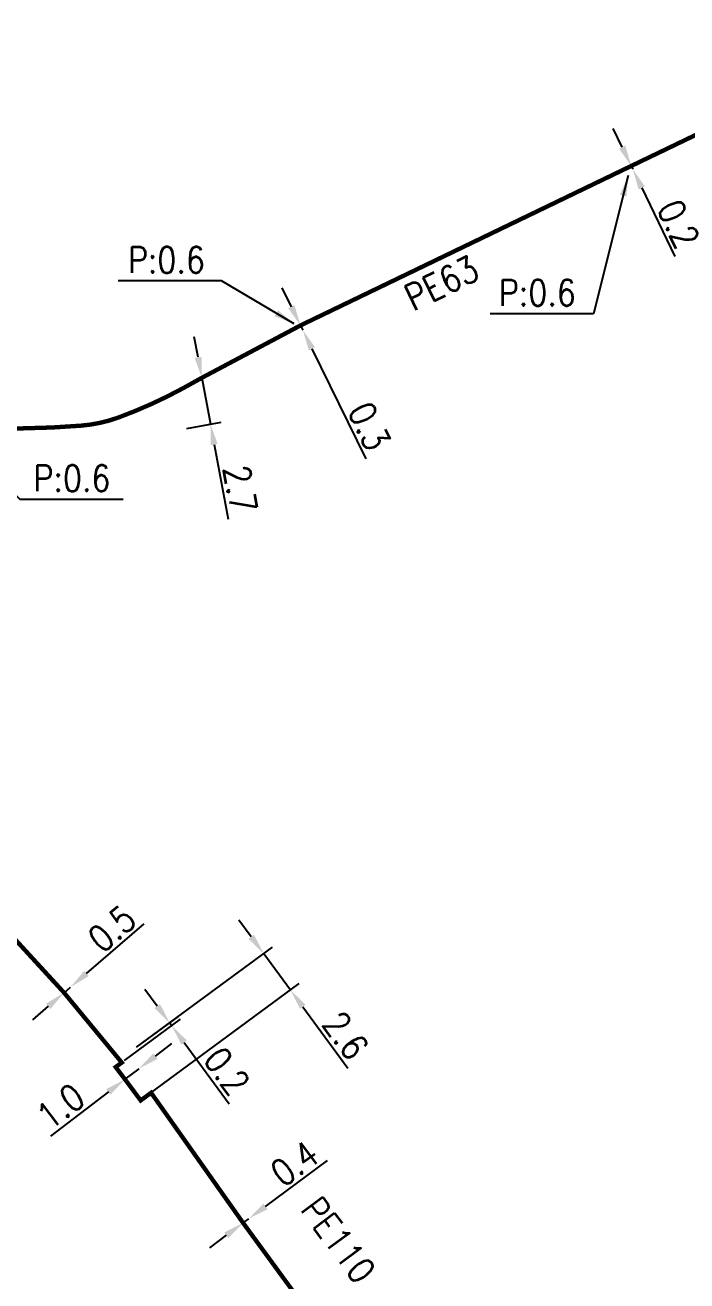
# Model space of a CAD drawing. Header units: millimetres. Extents: x 107999 to 109004, y 120010 to 121005.
# Drawn here: x 108122.5 to 108160.6, y 120840.6 to 120912.8 of the extents above; entities that cross this region are included whole.
import ezdxf

# ---------------------------------------------------------------- set-up
doc = ezdxf.new("R2010")
doc.units = ezdxf.units.MM
doc.header["$PDMODE"] = 34
doc.linetypes.add('L_25_PE', pattern=[2000, 1000, 1000])
doc.layers.get('Defpoints').update_dxf_attribs({"linetype": 'CONTINUOUS'})
doc.layers.add('L_150', color=1, linetype='CONTINUOUS')
doc.styles.get("Standard").update_dxf_attribs({"font": 'romans.shx', "width": 0.85})
doc.dimstyles.get("Standard").update_dxf_attribs({"dimtxt": 1.5, "dimasz": 1.2, "dimexe": 0.625, "dimexo": 0.625, "dimgap": 0.25, "dimtad": 1, "dimdec": 1, "dimzin": 0, "dimdsep": 46, "dimtxsty": 'Standard', "dimcen": -0.5, "dimadec": 0, "dimazin": 0, "dimtfac": 1, "dimtdec": 1, "dimtmove": 0, "dimatfit": 3, "dimfxl": 0, "dimtolj": 1, "dimtzin": 0, "dimarcsym": 0})

# ---------------------------------------------------------------- blocks, each defined once
blk = doc.blocks.new('*D128')
at = {"layer": 'Defpoints', "color": 0, "linetype": 'Continuous', "transparency": 16777216}
for p in [(108124.746, 120857.175), (108125.125, 120857.5), (108125.125, 120857.5)]:
    blk.add_point(p, dxfattribs=at)
at = {"layer": 'L_150', "color": 0, "linetype": 'Continuous', "lineweight": -2, "transparency": 16777216}
for p, q in [((108126.036, 120858.281), (108129.355, 120861.127)), ((108124.746, 120857.175), (108125.125, 120857.5)), ((108123.835, 120856.394), (108122.924, 120855.612))]:
    blk.add_line(p, q, dxfattribs=at)
at = {"layer": 'L_150', "color": 0, "linetype": 'Continuous', "transparency": 16777216}
for points in [[(108125.906, 120858.433), (108126.166, 120858.129), (108125.125, 120857.5)], [(108123.705, 120856.545), (108123.965, 120856.242), (108124.746, 120857.175)]]:
    blk.add_solid(points, dxfattribs=at)
at = {"layer": 'L_150', "color": 0, "linetype": 'Continuous', "transparency": 16777216, "insert": (108127.5, 120860.854), "char_height": 1.5, "attachment_point": 5, "rotation": 40.61017}
blk.add_mtext('\\A1;0.5', dxfattribs=at)
blk = doc.blocks.new('*D129')
at = {"layer": 'Defpoints', "color": 0, "linetype": 'Continuous', "transparency": 16777216}
for p in [(108135.367, 120844.174), (108135.367, 120844.174), (108135.045, 120843.936)]:
    blk.add_point(p, dxfattribs=at)
at = {"layer": 'L_150', "color": 0, "linetype": 'Continuous', "lineweight": -2, "transparency": 16777216}
for p, q in [((108136.332, 120844.886), (108139.9, 120847.516)), ((108135.045, 120843.936), (108135.367, 120844.174)), ((108134.079, 120843.224), (108133.113, 120842.512))]:
    blk.add_line(p, q, dxfattribs=at)
at = {"layer": 'L_150', "color": 0, "linetype": 'Continuous', "transparency": 16777216}
for points in [[(108136.214, 120845.047), (108136.451, 120844.725), (108135.367, 120844.174)], [(108133.96, 120843.385), (108134.197, 120843.063), (108135.045, 120843.936)]]:
    blk.add_solid(points, dxfattribs=at)
at = {"layer": 'L_150', "color": 0, "linetype": 'Continuous', "transparency": 16777216, "insert": (108138.006, 120847.362), "char_height": 1.5, "attachment_point": 5, "rotation": 36.3975}
blk.add_mtext('\\A1;0.4', dxfattribs=at)
blk = doc.blocks.new('*D191')
at = {"layer": 'Defpoints', "color": 0, "linetype": 'Continuous', "transparency": 16777216}
for p in [(108157.374, 120904.718), (108157.374, 120904.718), (108157.46, 120904.539)]:
    blk.add_point(p, dxfattribs=at)
at = {"layer": 'L_150', "color": 0, "linetype": 'Continuous', "lineweight": -2, "transparency": 16777216}
for p, q in [((108156.853, 120905.799), (108156.333, 120906.88)), ((108157.374, 120904.718), (108157.46, 120904.539)), ((108157.98, 120903.458), (108159.876, 120899.518))]:
    blk.add_line(p, q, dxfattribs=at)
at = {"layer": 'L_150', "color": 0, "linetype": 'Continuous', "transparency": 16777216}
for points in [[(108157.033, 120905.886), (108156.673, 120905.712), (108157.374, 120904.718)], [(108158.16, 120903.544), (108157.8, 120903.371), (108157.46, 120904.539)]]:
    blk.add_solid(points, dxfattribs=at)
at = {"layer": 'L_150', "color": 0, "linetype": 'Continuous', "transparency": 16777216, "insert": (108160.089, 120901.381), "char_height": 1.5, "attachment_point": 5, "rotation": 295.69817}
blk.add_mtext('\\A1;0.2', dxfattribs=at)
blk = doc.blocks.new('*D192')
at = {"layer": 'Defpoints', "color": 0, "linetype": 'Continuous', "transparency": 16777216}
for p in [(108138.349, 120895.549), (108138.349, 120895.549), (108138.481, 120895.281)]:
    blk.add_point(p, dxfattribs=at)
at = {"layer": 'L_150', "color": 0, "linetype": 'Continuous', "lineweight": -2, "transparency": 16777216}
for p, q in [((108137.822, 120896.627), (108137.295, 120897.705)), ((108138.349, 120895.549), (108138.481, 120895.281)), ((108139.008, 120894.203), (108142.099, 120887.883))]:
    blk.add_line(p, q, dxfattribs=at)
at = {"layer": 'L_150', "color": 0, "linetype": 'Continuous', "transparency": 16777216}
for points in [[(108138.002, 120896.715), (108137.642, 120896.539), (108138.349, 120895.549)], [(108139.188, 120894.291), (108138.828, 120894.115), (108138.481, 120895.281)]]:
    blk.add_solid(points, dxfattribs=at)
at = {"layer": 'L_150', "color": 0, "linetype": 'Continuous', "transparency": 16777216, "insert": (108142.301, 120889.747), "char_height": 1.5, "attachment_point": 5, "rotation": 296.06742}
blk.add_mtext('\\A1;0.3', dxfattribs=at)
blk = doc.blocks.new('*D193')
at = {"layer": 'Defpoints', "color": 0, "linetype": 'Continuous', "transparency": 16777216}
for p in [(108132.673, 120892.537), (108132.673, 120892.537), (108131.202, 120889.516)]:
    blk.add_point(p, dxfattribs=at)
at = {"layer": 'L_150', "color": 0, "linetype": 'Continuous', "lineweight": -2, "transparency": 16777216}
for p, q in [((108132.454, 120893.717), (108132.236, 120894.897)), ((108132.673, 120892.537), (108133.166, 120889.879)), ((108131.817, 120889.629), (108133.78, 120889.993)), ((108133.384, 120888.7), (108134.181, 120884.401))]:
    blk.add_line(p, q, dxfattribs=at)
at = {"layer": 'L_150', "color": 0, "linetype": 'Continuous', "transparency": 16777216}
for points in [[(108132.651, 120893.753), (108132.258, 120893.681), (108132.673, 120892.537)], [(108133.581, 120888.736), (108133.188, 120888.663), (108133.166, 120889.879)]]:
    blk.add_solid(points, dxfattribs=at)
at = {"layer": 'L_150', "color": 0, "linetype": 'Continuous', "transparency": 16777216, "insert": (108134.875, 120886.143), "char_height": 1.5, "attachment_point": 5, "rotation": 280.50113}
blk.add_mtext('\\A1;2.7', dxfattribs=at)
blk = doc.blocks.new('*D734')
at = {"layer": 'Defpoints', "color": 0, "linetype": 'Continuous', "transparency": 16777216}
for p in [(108130.822, 120855.435), (108128.416, 120853.662), (108127.714, 120852.899)]:
    blk.add_point(p, dxfattribs=at)
at = {"layer": 'L_150', "color": 0, "linetype": 'Continuous', "lineweight": -2, "transparency": 16777216}
for p, q in [((108130.11, 120856.401), (108129.398, 120857.367)), ((108128.217, 120853.269), (108131.442, 120855.647)), ((108128.919, 120854.033), (108131.325, 120855.806)), ((108130.822, 120855.435), (108130.939, 120855.276)), ((108131.651, 120854.31), (108134.247, 120850.79))]:
    blk.add_line(p, q, dxfattribs=at)
at = {"layer": 'L_150', "color": 0, "linetype": 'Continuous', "transparency": 16777216}
for points in [[(108130.271, 120856.52), (108129.949, 120856.283), (108130.822, 120855.435)], [(108131.812, 120854.429), (108131.49, 120854.192), (108130.939, 120855.276)]]:
    blk.add_solid(points, dxfattribs=at)
at = {"layer": 'L_150', "color": 0, "linetype": 'Continuous', "transparency": 16777216, "insert": (108134.111, 120852.66), "char_height": 1.5, "attachment_point": 5, "rotation": 306.3975}
blk.add_mtext('\\A1;0.2', dxfattribs=at)
blk = doc.blocks.new('*D735')
at = {"layer": 'Defpoints', "color": 0, "linetype": 'Continuous', "transparency": 16777216}
for p in [(108129.045, 120852.801), (108129.045, 120852.801), (108128.249, 120852.196)]:
    blk.add_point(p, dxfattribs=at)
at = {"layer": 'L_150', "color": 0, "linetype": 'Continuous', "lineweight": -2, "transparency": 16777216}
for p, q in [((108130, 120853.528), (108130.955, 120854.254)), ((108129.045, 120852.801), (108128.249, 120852.196)), ((108127.294, 120851.469), (108123.96, 120848.933))]:
    blk.add_line(p, q, dxfattribs=at)
at = {"layer": 'L_150', "color": 0, "linetype": 'Continuous', "transparency": 16777216}
for points in [[(108129.879, 120853.687), (108130.121, 120853.368), (108129.045, 120852.801)], [(108127.173, 120851.628), (108127.415, 120851.31), (108128.249, 120852.196)]]:
    blk.add_solid(points, dxfattribs=at)
at = {"layer": 'L_150', "color": 0, "linetype": 'Continuous', "transparency": 16777216, "insert": (108124.544, 120850.633), "char_height": 1.5, "attachment_point": 5, "rotation": 37.26251}
blk.add_mtext('\\A1;1.0', dxfattribs=at)
blk = doc.blocks.new('*D736')
at = {"layer": 'Defpoints', "color": 0, "linetype": 'Continuous', "transparency": 16777216}
for p in [(108136.229, 120859.422), (108128.416, 120853.662), (108129.153, 120850.979)]:
    blk.add_point(p, dxfattribs=at)
at = {"layer": 'L_150', "color": 0, "linetype": 'Continuous', "lineweight": -2, "transparency": 16777216}
for p, q in [((108135.517, 120860.388), (108134.805, 120861.354)), ((108128.919, 120854.033), (108136.732, 120859.793)), ((108136.229, 120859.422), (108137.77, 120857.331)), ((108129.656, 120851.35), (108138.274, 120857.702)), ((108138.483, 120856.365), (108141.078, 120852.844))]:
    blk.add_line(p, q, dxfattribs=at)
at = {"layer": 'L_150', "color": 0, "linetype": 'Continuous', "transparency": 16777216}
for points in [[(108135.678, 120860.506), (108135.356, 120860.269), (108136.229, 120859.422)], [(108138.644, 120856.484), (108138.322, 120856.247), (108137.77, 120857.331)]]:
    blk.add_solid(points, dxfattribs=at)
at = {"layer": 'L_150', "color": 0, "linetype": 'Continuous', "transparency": 16777216, "insert": (108140.942, 120854.714), "char_height": 1.5, "attachment_point": 5, "rotation": 306.3975}
blk.add_mtext('\\A1;2.6', dxfattribs=at)

msp = doc.modelspace()

# ---------------------------------------------------------------- linework, layer by layer
at = {"layer": 'L_150', "linetype": 'L_25_PE', "const_width": 0.25, "flags": 128}
msp.add_lwpolyline([(108108.348, 120887.41), (108108.962, 120888.394), (108111.24, 120889.398), (108111.24, 120889.398), (108112.723, 120889.595), (108112.723, 120889.595), (108118.167, 120889.545), (108118.167, 120889.545), (108122.335, 120889.629), (108124.066, 120889.679), (108125.736, 120889.785), (108126.284, 120889.849), (108126.826, 120889.949), (108127.359, 120890.085), (108127.884, 120890.257), (108128.836, 120890.627), (108129.774, 120891.031), (108130.698, 120891.471), (108131.606, 120891.944), (108132.673, 120892.537), (108138.349, 120895.549), (108157.373, 120904.719), (108157.373, 120904.719), (108164.351, 120908.077), (108165.179, 120908.355), (108176.009, 120911.957), (108178.291, 120912.694)], dxfattribs=at)
at = {"layer": 'L_150', "linetype": 'L_25_PE', "flags": 128}
msp.add_lwpolyline([(108146.897, 120828.6, 0.25, 0.25, 0), (108141.249, 120835.454, 0.25, 0.25, 0), (108135.045, 120843.936, 0.25, 0.25, 0), (108129.754, 120851.418, 0.25, 0.25, 0), (108129.153, 120850.979, 0.25, 0.25, 0), (108128.249, 120852.196, 0.25, 0.25, 0), (108127.714, 120852.899, 0.25, 0.25, 0), (108128.067, 120853.156, 0.25, 0.25, 0), (108124.746, 120857.175, 0.25, 0.25, 0), (108114.349, 120868.495, 0.25, 0.25, 0), (108109.63, 120873.365, 0, 0, 0)], format="xyseb", dxfattribs=at)

# ---------------------------------------------------------------- texts
at = {"layer": 'L_150', "linetype": 'Continuous', "width": 0.85}
msp.add_text('PE110', height=1.5, rotation=306.61128, dxfattribs=at).set_placement((108138.294, 120844.695))
at = {"layer": 'L_150', "linetype": 'Continuous', "char_height": 1.5}
for insert, attachment_point in [((108132.847, 120898.564), 9), ((108154.185, 120896.677), 9), ((108122.988, 120886.008), 7)]:
    msp.add_mtext('\\A1;P:0.6', dxfattribs=dict(at, insert=insert, attachment_point=attachment_point))
at = {"layer": 'L_150', "linetype": 'Continuous', "insert": (108144.832, 120896.356), "char_height": 1.5, "attachment_point": 7, "rotation": 26.0976}
msp.add_mtext('PE63', dxfattribs=at)

# ---------------------------------------------------------------- dimensions: what is measured, and where the dimension line sits
at = {"layer": 'L_150', "linetype": 'Continuous'}
for base, p1, p2, angle, picture, middle in [((108157.374, 120904.718), (108157.46, 120904.539), (108157.374, 120904.718), 115.69817, '*D191', (108159.188, 120900.947)), ((108138.349, 120895.549), (108138.481, 120895.281), (108138.349, 120895.549), 116.06742, '*D192', (108141.403, 120889.308)), ((108132.673, 120892.537), (108131.202, 120889.516), (108132.673, 120892.537), 100.50113, '*D193', (108133.892, 120885.96)), ((108125.125, 120857.5), (108124.746, 120857.175), (108125.125, 120857.5), 220.61017, '*D128', (108128.151, 120860.094)), ((108136.229, 120859.422), (108129.153, 120850.979), (108128.416, 120853.662), 306.3975, '*D736', (108140.137, 120854.121)), ((108130.822, 120855.435), (108127.714, 120852.899), (108128.416, 120853.662), 306.3975, '*D734', (108133.306, 120852.066)), ((108129.045, 120852.801), (108128.249, 120852.196), (108129.045, 120852.801), 217.26251, '*D735', (108125.149, 120849.838)), ((108135.367, 120844.174), (108135.045, 120843.936), (108135.367, 120844.174), 216.3975, '*D129', (108138.599, 120846.557))]:
    dim = msp.add_linear_dim(base=base, p1=p1, p2=p2, angle=angle, dimstyle='Standard', dxfattribs=at)
    dim.commit()
    dim.dimension.update_dxf_attribs({"geometry": picture, "text_midpoint": middle, "dimtype": 160})

# ---------------------------------------------------------------- leaders
at = {"layer": 'L_150', "linetype": 'Continuous', "annotation_type": 0, "has_hookline": 1, "text_width": 4.493}
for points, hookline_direction in [([(108157.202, 120904.172), (108155.195, 120896.221), (108153.995, 120896.221)], 1), ([(108137.985, 120895.641), (108133.81, 120898.108), (108132.61, 120898.108)], 1), ([(108118.399, 120889.163), (108122.207, 120885.553), (108123.407, 120885.553)], 0)]:
    msp.add_leader(points, dimstyle='Standard', dxfattribs=dict(at, hookline_direction=hookline_direction))

doc.saveas('drawing.dxf')
